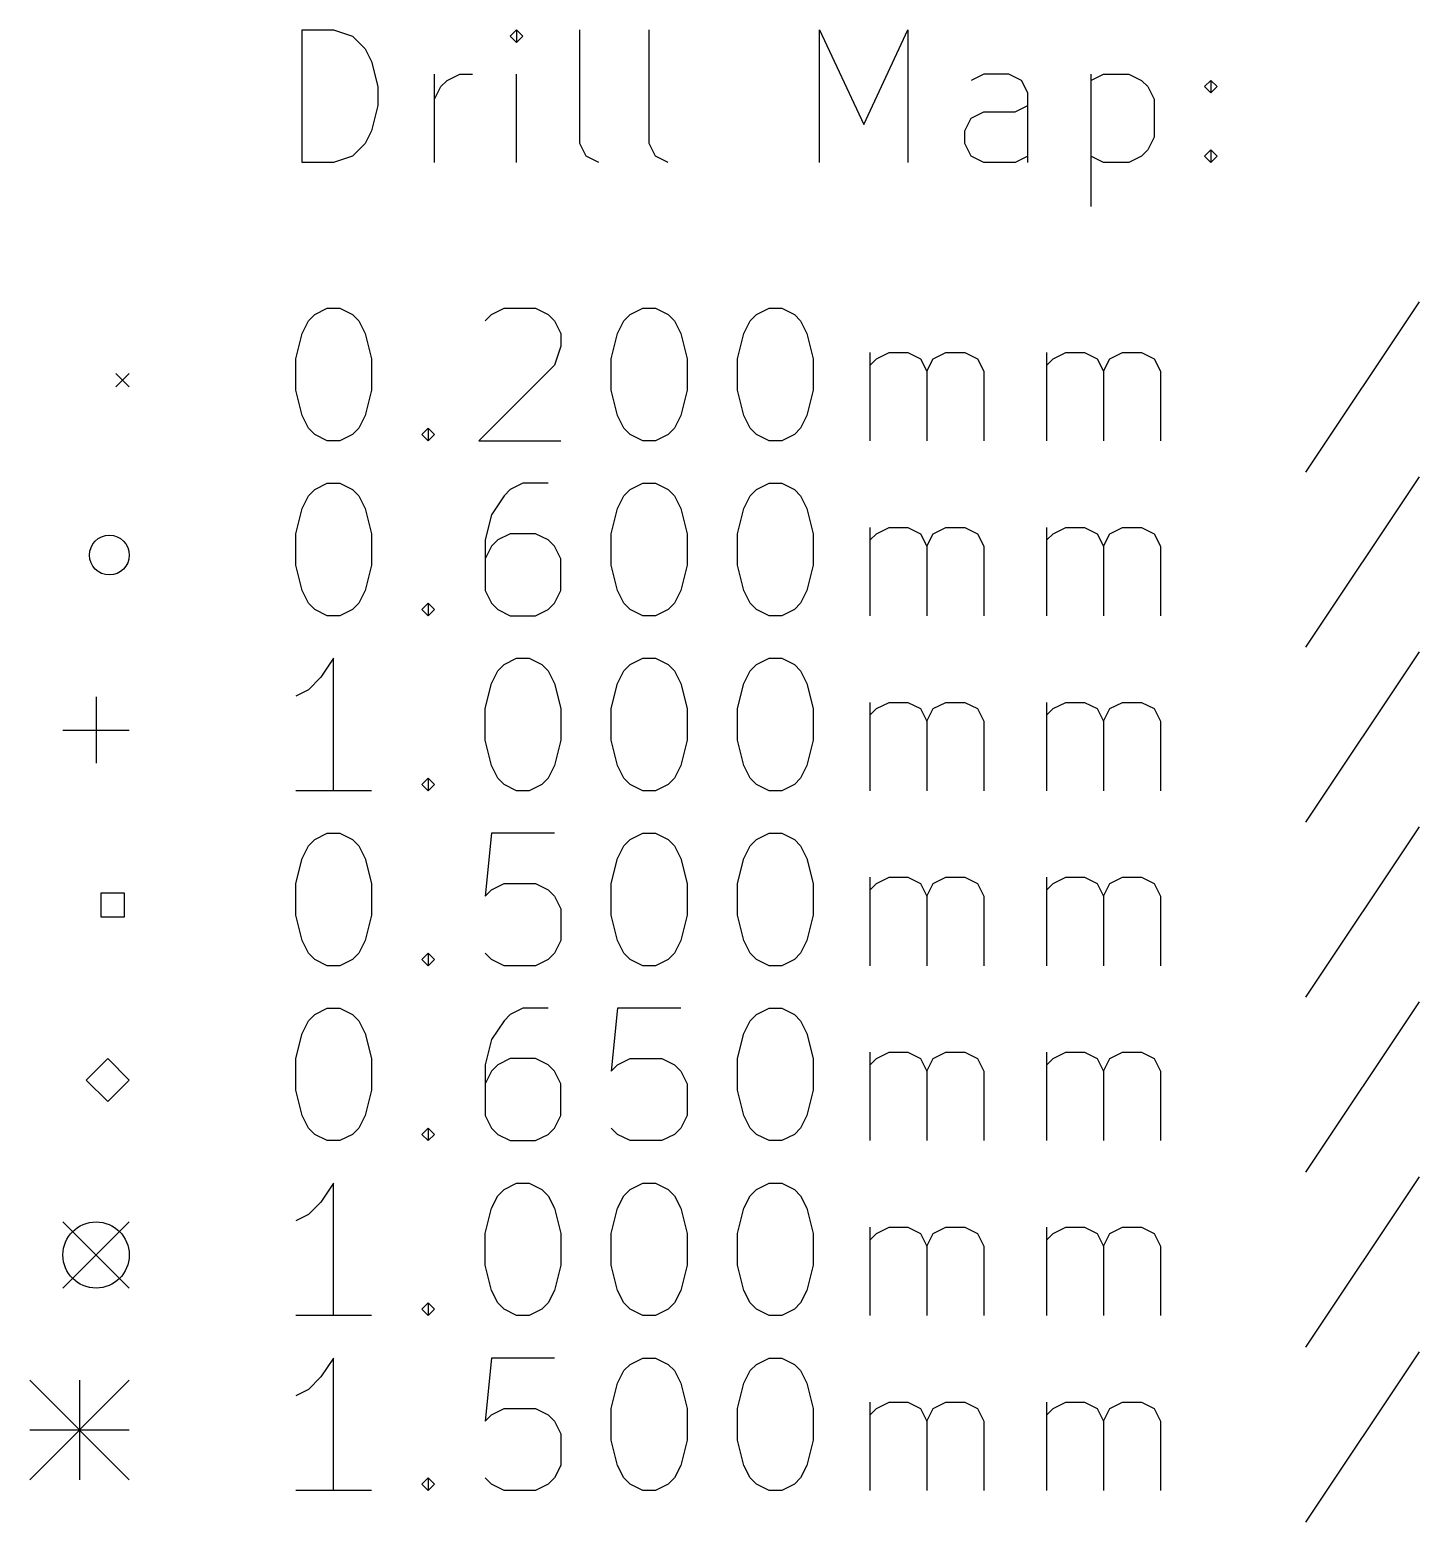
# Model space of a CAD drawing. Extents: x 85.8 to 170.1, y -149.1 to -84.8.
# Drawn here: x 85.78 to 106.74, y -148.81 to -126.29 of the extents above; entities that cross this region are included whole.
import ezdxf

# ---------------------------------------------------------------- set-up
doc = ezdxf.new("R2010")
doc.units = 0
doc.layers.add('BLACK', color=7, linetype='CONTINUOUS')

msp = doc.modelspace()

# ---------------------------------------------------------------- linework, layer by layer
at = {"layer": 'BLACK', "linetype": 'CONTINUOUS'}
for p, q in [((89.882836, -128.293199), (89.882836, -126.293199)), ((89.882836, -126.293199), (90.359026, -126.293199)), ((90.359026, -126.293199), (90.644741, -126.388437)), ((93.120931, -126.293199), (93.025693, -126.388437)), ((93.216169, -126.388437), (93.120931, -126.293199)), ((93.120931, -126.293199), (93.120931, -126.483675)), ((94.073312, -128.007484), (94.073312, -126.293199)), ((95.120931, -128.007484), (95.120931, -126.293199)), ((97.69236, -128.293199), (97.69236, -126.293199)), ((97.69236, -126.293199), (98.359027, -127.72177)), ((98.359027, -127.72177), (99.025693, -126.293199)), ((99.025693, -126.293199), (99.025693, -128.293199)), ((90.644741, -126.388437), (90.835217, -126.578913)), ((93.025693, -126.388437), (93.120931, -126.483675)), ((93.120931, -126.483675), (93.216169, -126.388437)), ((90.835217, -126.578913), (90.930455, -126.769389)), ((90.930455, -126.769389), (91.025693, -127.150341)), ((91.882836, -128.293199), (91.882836, -126.959865)), ((92.073312, -127.055103), (92.263788, -126.959865)), ((92.263788, -126.959865), (92.454265, -126.959865)), ((93.120931, -128.293199), (93.120931, -126.959865)), ((100.16855, -126.959865), (99.978074, -127.055103)), ((100.549503, -126.959865), (100.16855, -126.959865)), ((100.739979, -127.055103), (100.549503, -126.959865)), ((101.787598, -126.959865), (101.787598, -128.959865)), ((101.787598, -127.055103), (101.978074, -126.959865)), ((101.978074, -126.959865), (102.359027, -126.959865)), ((102.359027, -126.959865), (102.549503, -127.055103)), ((91.025693, -127.150341), (91.025693, -127.436056)), ((91.882836, -127.340818), (91.978074, -127.150341)), ((91.978074, -127.150341), (92.073312, -127.055103)), ((100.835217, -127.24558), (100.739979, -127.055103)), ((102.549503, -127.055103), (102.644741, -127.150341)), ((102.644741, -127.150341), (102.739979, -127.340818)), ((103.501884, -127.150341), (103.597122, -127.055103)), ((103.597122, -127.24558), (103.501884, -127.150341)), ((103.597122, -127.055103), (103.69236, -127.150341)), ((103.597122, -127.055103), (103.597122, -127.24558)), ((103.69236, -127.150341), (103.597122, -127.24558)), ((91.025693, -127.436056), (90.930455, -127.817008)), ((100.644741, -127.531294), (100.835217, -127.436056)), ((100.835217, -128.293199), (100.835217, -127.24558)), ((102.739979, -127.340818), (102.739979, -127.912246)), ((99.882836, -127.817008), (99.978074, -127.626532)), ((99.978074, -127.626532), (100.16855, -127.531294)), ((100.16855, -127.531294), (100.644741, -127.531294)), ((90.930455, -127.817008), (90.835217, -128.007484)), ((99.882836, -128.007484), (99.882836, -127.817008)), ((90.835217, -128.007484), (90.644741, -128.197961)), ((94.16855, -128.197961), (94.073312, -128.007484)), ((95.216169, -128.197961), (95.120931, -128.007484)), ((99.978074, -128.197961), (99.882836, -128.007484)), ((102.644741, -128.102722), (102.549503, -128.197961)), ((102.739979, -127.912246), (102.644741, -128.102722)), ((103.501884, -128.197961), (103.597122, -128.102722)), ((103.597122, -128.102722), (103.69236, -128.197961)), ((103.597122, -128.102722), (103.597122, -128.293199)), ((90.359026, -128.293199), (89.882836, -128.293199)), ((90.644741, -128.197961), (90.359026, -128.293199)), ((94.359026, -128.293199), (94.16855, -128.197961)), ((95.406645, -128.293199), (95.216169, -128.197961)), ((100.16855, -128.293199), (99.978074, -128.197961)), ((100.644741, -128.293199), (100.16855, -128.293199)), ((100.835217, -128.197961), (100.644741, -128.293199)), ((101.978074, -128.293199), (101.787598, -128.197961)), ((102.359027, -128.293199), (101.978074, -128.293199)), ((102.549503, -128.197961), (102.359027, -128.293199)), ((103.597122, -128.293199), (103.501884, -128.197961)), ((103.69236, -128.197961), (103.597122, -128.293199)), ((89.978074, -130.683675), (90.073312, -130.588437)), ((90.073312, -130.588437), (90.263788, -130.493199)), ((90.263788, -130.493199), (90.454265, -130.493199)), ((90.454265, -130.493199), (90.644741, -130.588437)), ((90.644741, -130.588437), (90.739979, -130.683675)), ((92.644741, -130.683675), (92.739979, -130.588437)), ((92.739979, -130.588437), (92.930455, -130.493199)), ((92.930455, -130.493199), (93.406646, -130.493199)), ((93.406646, -130.493199), (93.597122, -130.588437)), ((93.597122, -130.588437), (93.69236, -130.683675)), ((94.739979, -130.683675), (94.835217, -130.588437)), ((94.835217, -130.588437), (95.025693, -130.493199)), ((95.025693, -130.493199), (95.21617, -130.493199)), ((95.21617, -130.493199), (95.406646, -130.588437)), ((95.406646, -130.588437), (95.501884, -130.683675)), ((96.644741, -130.683675), (96.739979, -130.588437)), ((96.739979, -130.588437), (96.930455, -130.493199)), ((96.930455, -130.493199), (97.120932, -130.493199)), ((97.120932, -130.493199), (97.311408, -130.588437)), ((97.311408, -130.588437), (97.406646, -130.683675)), ((106.73998, -130.397961), (105.025695, -132.969389)), ((89.882836, -130.874151), (89.978074, -130.683675)), ((90.739979, -130.683675), (90.835217, -130.874151)), ((93.69236, -130.683675), (93.787598, -130.874151)), ((94.644741, -130.874151), (94.739979, -130.683675)), ((95.501884, -130.683675), (95.597122, -130.874151)), ((96.549503, -130.874151), (96.644741, -130.683675)), ((97.406646, -130.683675), (97.501884, -130.874151)), ((89.787598, -131.255103), (89.882836, -130.874151)), ((90.835217, -130.874151), (90.930455, -131.255103)), ((93.787598, -130.874151), (93.787598, -131.064627)), ((94.549503, -131.255103), (94.644741, -130.874151)), ((95.597122, -130.874151), (95.69236, -131.255103)), ((96.454265, -131.255103), (96.549503, -130.874151)), ((97.501884, -130.874151), (97.597122, -131.255103)), ((89.787598, -131.731294), (89.787598, -131.255103)), ((90.930455, -131.255103), (90.930455, -131.731294)), ((93.787598, -131.064627), (93.69236, -131.350341)), ((94.549503, -131.731294), (94.549503, -131.255103)), ((95.69236, -131.255103), (95.69236, -131.731294)), ((96.454265, -131.731294), (96.454265, -131.255103)), ((97.597122, -131.255103), (97.597122, -131.731294)), ((98.454265, -132.493199), (98.454265, -131.159865)), ((98.454265, -131.350341), (98.549503, -131.255103)), ((98.549503, -131.255103), (98.739979, -131.159865)), ((98.739979, -131.159865), (99.025694, -131.159865)), ((99.025694, -131.159865), (99.21617, -131.255103)), ((99.21617, -131.255103), (99.311408, -131.44558)), ((99.311408, -131.44558), (99.406646, -131.255103)), ((99.406646, -131.255103), (99.597122, -131.159865)), ((99.597122, -131.159865), (99.882836, -131.159865)), ((99.882836, -131.159865), (100.073313, -131.255103)), ((100.073313, -131.255103), (100.168551, -131.44558)), ((101.120932, -132.493199), (101.120932, -131.159865)), ((101.120932, -131.350341), (101.21617, -131.255103)), ((101.21617, -131.255103), (101.406646, -131.159865)), ((101.406646, -131.159865), (101.692361, -131.159865)), ((101.692361, -131.159865), (101.882837, -131.255103)), ((101.882837, -131.255103), (101.978075, -131.44558)), ((101.978075, -131.44558), (102.073313, -131.255103)), ((102.073313, -131.255103), (102.263789, -131.159865)), ((102.263789, -131.159865), (102.549503, -131.159865)), ((102.549503, -131.159865), (102.73998, -131.255103)), ((102.73998, -131.255103), (102.835218, -131.44558)), ((87.075068, -131.478361), (87.275068, -131.678361)), ((87.275068, -131.478361), (87.075068, -131.678361)), ((93.69236, -131.350341), (92.549503, -132.493199)), ((99.311408, -131.44558), (99.311408, -132.493199)), ((100.168551, -131.44558), (100.168551, -132.493199)), ((101.978075, -131.44558), (101.978075, -132.493199)), ((102.835218, -131.44558), (102.835218, -132.493199)), ((89.882836, -132.112246), (89.787598, -131.731294)), ((90.930455, -131.731294), (90.835217, -132.112246)), ((94.644741, -132.112246), (94.549503, -131.731294)), ((95.69236, -131.731294), (95.597122, -132.112246)), ((96.549503, -132.112246), (96.454265, -131.731294)), ((97.597122, -131.731294), (97.501884, -132.112246)), ((89.978074, -132.302722), (89.882836, -132.112246)), ((90.835217, -132.112246), (90.739979, -132.302722)), ((94.739979, -132.302722), (94.644741, -132.112246)), ((95.597122, -132.112246), (95.501884, -132.302722)), ((96.644741, -132.302722), (96.549503, -132.112246)), ((97.501884, -132.112246), (97.406646, -132.302722)), ((90.073312, -132.397961), (89.978074, -132.302722)), ((90.739979, -132.302722), (90.644741, -132.397961)), ((91.69236, -132.397961), (91.787598, -132.302722)), ((91.787598, -132.302722), (91.882836, -132.397961)), ((91.787598, -132.302722), (91.787598, -132.493199)), ((94.835217, -132.397961), (94.739979, -132.302722)), ((95.501884, -132.302722), (95.406646, -132.397961)), ((96.739979, -132.397961), (96.644741, -132.302722)), ((97.406646, -132.302722), (97.311408, -132.397961)), ((90.263788, -132.493199), (90.073312, -132.397961)), ((90.454265, -132.493199), (90.263788, -132.493199)), ((90.644741, -132.397961), (90.454265, -132.493199)), ((91.787598, -132.493199), (91.69236, -132.397961)), ((91.882836, -132.397961), (91.787598, -132.493199)), ((92.549503, -132.493199), (93.787598, -132.493199)), ((95.025693, -132.493199), (94.835217, -132.397961)), ((95.21617, -132.493199), (95.025693, -132.493199)), ((95.406646, -132.397961), (95.21617, -132.493199)), ((96.930455, -132.493199), (96.739979, -132.397961)), ((97.120932, -132.493199), (96.930455, -132.493199)), ((97.311408, -132.397961), (97.120932, -132.493199)), ((106.73998, -133.037961), (105.025695, -135.609389)), ((89.978074, -133.323675), (90.073312, -133.228437)), ((90.073312, -133.228437), (90.263788, -133.133199)), ((90.263788, -133.133199), (90.454265, -133.133199)), ((90.454265, -133.133199), (90.644741, -133.228437)), ((90.644741, -133.228437), (90.739979, -133.323675)), ((93.025693, -133.228437), (92.930455, -133.323675)), ((93.216169, -133.133199), (93.025693, -133.228437)), ((93.597122, -133.133199), (93.216169, -133.133199)), ((94.739979, -133.323675), (94.835217, -133.228437)), ((94.835217, -133.228437), (95.025693, -133.133199)), ((95.025693, -133.133199), (95.21617, -133.133199)), ((95.21617, -133.133199), (95.406646, -133.228437)), ((95.406646, -133.228437), (95.501884, -133.323675)), ((96.644741, -133.323675), (96.739979, -133.228437)), ((96.739979, -133.228437), (96.930455, -133.133199)), ((96.930455, -133.133199), (97.120932, -133.133199)), ((97.120932, -133.133199), (97.311408, -133.228437)), ((97.311408, -133.228437), (97.406646, -133.323675)), ((89.787598, -133.895103), (89.882836, -133.514151)), ((89.882836, -133.514151), (89.978074, -133.323675)), ((90.739979, -133.323675), (90.835217, -133.514151)), ((90.835217, -133.514151), (90.930455, -133.895103)), ((92.930455, -133.323675), (92.739979, -133.609389)), ((94.549503, -133.895103), (94.644741, -133.514151)), ((94.644741, -133.514151), (94.739979, -133.323675)), ((95.501884, -133.323675), (95.597122, -133.514151)), ((95.597122, -133.514151), (95.69236, -133.895103)), ((96.454265, -133.895103), (96.549503, -133.514151)), ((96.549503, -133.514151), (96.644741, -133.323675)), ((97.406646, -133.323675), (97.501884, -133.514151)), ((97.501884, -133.514151), (97.597122, -133.895103)), ((92.739979, -133.609389), (92.644741, -133.990341)), ((89.787598, -134.371294), (89.787598, -133.895103)), ((90.930455, -133.895103), (90.930455, -134.371294)), ((93.025693, -133.895103), (92.835217, -133.990341)), ((93.406646, -133.895103), (93.025693, -133.895103)), ((93.597122, -133.990341), (93.406646, -133.895103)), ((94.549503, -134.371294), (94.549503, -133.895103)), ((95.69236, -133.895103), (95.69236, -134.371294)), ((96.454265, -134.371294), (96.454265, -133.895103)), ((97.597122, -133.895103), (97.597122, -134.371294)), ((98.454265, -135.133199), (98.454265, -133.799865)), ((98.454265, -133.990341), (98.549503, -133.895103)), ((98.549503, -133.895103), (98.739979, -133.799865)), ((98.739979, -133.799865), (99.025694, -133.799865)), ((99.025694, -133.799865), (99.21617, -133.895103)), ((99.21617, -133.895103), (99.311408, -134.08558)), ((99.311408, -134.08558), (99.406646, -133.895103)), ((99.406646, -133.895103), (99.597122, -133.799865)), ((99.597122, -133.799865), (99.882836, -133.799865)), ((99.882836, -133.799865), (100.073313, -133.895103)), ((100.073313, -133.895103), (100.168551, -134.08558)), ((101.120932, -135.133199), (101.120932, -133.799865)), ((101.120932, -133.990341), (101.21617, -133.895103)), ((101.21617, -133.895103), (101.406646, -133.799865)), ((101.406646, -133.799865), (101.692361, -133.799865)), ((101.692361, -133.799865), (101.882837, -133.895103)), ((101.882837, -133.895103), (101.978075, -134.08558)), ((101.978075, -134.08558), (102.073313, -133.895103)), ((102.073313, -133.895103), (102.263789, -133.799865)), ((102.263789, -133.799865), (102.549503, -133.799865)), ((102.549503, -133.799865), (102.73998, -133.895103)), ((102.73998, -133.895103), (102.835218, -134.08558)), ((92.644741, -133.990341), (92.644741, -134.752246)), ((92.739979, -134.08558), (92.644741, -134.276056)), ((92.835217, -133.990341), (92.739979, -134.08558)), ((93.69236, -134.08558), (93.597122, -133.990341)), ((93.787598, -134.276056), (93.69236, -134.08558)), ((99.311408, -134.08558), (99.311408, -135.133199)), ((100.168551, -134.08558), (100.168551, -135.133199)), ((101.978075, -134.08558), (101.978075, -135.133199)), ((102.835218, -134.08558), (102.835218, -135.133199)), ((89.882836, -134.752246), (89.787598, -134.371294)), ((90.930455, -134.371294), (90.835217, -134.752246)), ((93.787598, -134.752246), (93.787598, -134.276056)), ((94.644741, -134.752246), (94.549503, -134.371294)), ((95.69236, -134.371294), (95.597122, -134.752246)), ((96.549503, -134.752246), (96.454265, -134.371294)), ((97.597122, -134.371294), (97.501884, -134.752246)), ((89.978074, -134.942722), (89.882836, -134.752246)), ((90.835217, -134.752246), (90.739979, -134.942722)), ((92.644741, -134.752246), (92.739979, -134.942722)), ((93.69236, -134.942722), (93.787598, -134.752246)), ((94.739979, -134.942722), (94.644741, -134.752246)), ((95.597122, -134.752246), (95.501884, -134.942722)), ((96.644741, -134.942722), (96.549503, -134.752246)), ((97.501884, -134.752246), (97.406646, -134.942722)), ((90.073312, -135.037961), (89.978074, -134.942722)), ((90.263788, -135.133199), (90.073312, -135.037961)), ((90.644741, -135.037961), (90.454265, -135.133199)), ((90.739979, -134.942722), (90.644741, -135.037961)), ((91.69236, -135.037961), (91.787598, -134.942722)), ((91.787598, -135.133199), (91.69236, -135.037961)), ((91.787598, -134.942722), (91.882836, -135.037961)), ((91.787598, -134.942722), (91.787598, -135.133199)), ((91.882836, -135.037961), (91.787598, -135.133199)), ((92.739979, -134.942722), (92.835217, -135.037961)), ((92.835217, -135.037961), (93.025693, -135.133199)), ((93.406646, -135.133199), (93.597122, -135.037961)), ((93.597122, -135.037961), (93.69236, -134.942722)), ((94.835217, -135.037961), (94.739979, -134.942722)), ((95.025693, -135.133199), (94.835217, -135.037961)), ((95.406646, -135.037961), (95.21617, -135.133199)), ((95.501884, -134.942722), (95.406646, -135.037961)), ((96.739979, -135.037961), (96.644741, -134.942722)), ((96.930455, -135.133199), (96.739979, -135.037961)), ((97.311408, -135.037961), (97.120932, -135.133199)), ((97.406646, -134.942722), (97.311408, -135.037961)), ((90.454265, -135.133199), (90.263788, -135.133199)), ((93.025693, -135.133199), (93.406646, -135.133199)), ((95.21617, -135.133199), (95.025693, -135.133199)), ((97.120932, -135.133199), (96.930455, -135.133199)), ((106.73998, -135.677961), (105.025695, -138.249389)), ((90.359026, -135.773199), (90.16855, -136.058913)), ((90.359026, -137.773199), (90.359026, -135.773199)), ((92.739979, -136.154151), (92.835217, -135.963675)), ((92.835217, -135.963675), (92.930455, -135.868437)), ((92.930455, -135.868437), (93.120931, -135.773199)), ((93.120931, -135.773199), (93.311408, -135.773199)), ((93.311408, -135.773199), (93.501884, -135.868437)), ((93.501884, -135.868437), (93.597122, -135.963675)), ((93.597122, -135.963675), (93.69236, -136.154151)), ((94.644741, -136.154151), (94.739979, -135.963675)), ((94.739979, -135.963675), (94.835217, -135.868437)), ((94.835217, -135.868437), (95.025693, -135.773199)), ((95.025693, -135.773199), (95.21617, -135.773199)), ((95.21617, -135.773199), (95.406646, -135.868437)), ((95.406646, -135.868437), (95.501884, -135.963675)), ((95.501884, -135.963675), (95.597122, -136.154151)), ((96.549503, -136.154151), (96.644741, -135.963675)), ((96.644741, -135.963675), (96.739979, -135.868437)), ((96.739979, -135.868437), (96.930455, -135.773199)), ((96.930455, -135.773199), (97.120932, -135.773199)), ((97.120932, -135.773199), (97.311408, -135.868437)), ((97.311408, -135.868437), (97.406646, -135.963675)), ((97.406646, -135.963675), (97.501884, -136.154151)), ((90.16855, -136.058913), (89.978074, -136.249389)), ((92.644741, -136.535103), (92.739979, -136.154151)), ((93.69236, -136.154151), (93.787598, -136.535103)), ((94.549503, -136.535103), (94.644741, -136.154151)), ((95.597122, -136.154151), (95.69236, -136.535103)), ((96.454265, -136.535103), (96.549503, -136.154151)), ((97.501884, -136.154151), (97.597122, -136.535103)), ((86.775068, -136.358361), (86.775068, -137.358361)), ((89.978074, -136.249389), (89.787598, -136.344627)), ((98.454265, -137.773199), (98.454265, -136.439865)), ((98.549503, -136.535103), (98.739979, -136.439865)), ((98.739979, -136.439865), (99.025694, -136.439865)), ((99.025694, -136.439865), (99.21617, -136.535103)), ((99.406646, -136.535103), (99.597122, -136.439865)), ((99.597122, -136.439865), (99.882836, -136.439865)), ((99.882836, -136.439865), (100.073313, -136.535103)), ((101.120932, -137.773199), (101.120932, -136.439865)), ((101.21617, -136.535103), (101.406646, -136.439865)), ((101.406646, -136.439865), (101.692361, -136.439865)), ((101.692361, -136.439865), (101.882837, -136.535103)), ((102.073313, -136.535103), (102.263789, -136.439865)), ((102.263789, -136.439865), (102.549503, -136.439865)), ((102.549503, -136.439865), (102.73998, -136.535103)), ((92.644741, -137.011294), (92.644741, -136.535103)), ((93.787598, -136.535103), (93.787598, -137.011294)), ((94.549503, -137.011294), (94.549503, -136.535103)), ((95.69236, -136.535103), (95.69236, -137.011294)), ((96.454265, -137.011294), (96.454265, -136.535103)), ((97.597122, -136.535103), (97.597122, -137.011294)), ((98.454265, -136.630341), (98.549503, -136.535103)), ((99.21617, -136.535103), (99.311408, -136.72558)), ((99.311408, -136.72558), (99.406646, -136.535103)), ((100.073313, -136.535103), (100.168551, -136.72558)), ((101.120932, -136.630341), (101.21617, -136.535103)), ((101.882837, -136.535103), (101.978075, -136.72558)), ((101.978075, -136.72558), (102.073313, -136.535103)), ((102.73998, -136.535103), (102.835218, -136.72558)), ((86.275068, -136.858361), (87.275068, -136.858361)), ((99.311408, -136.72558), (99.311408, -137.773199)), ((100.168551, -136.72558), (100.168551, -137.773199)), ((101.978075, -136.72558), (101.978075, -137.773199)), ((102.835218, -136.72558), (102.835218, -137.773199)), ((92.739979, -137.392246), (92.644741, -137.011294)), ((93.787598, -137.011294), (93.69236, -137.392246)), ((94.644741, -137.392246), (94.549503, -137.011294)), ((95.69236, -137.011294), (95.597122, -137.392246)), ((96.549503, -137.392246), (96.454265, -137.011294)), ((97.597122, -137.011294), (97.501884, -137.392246)), ((92.835217, -137.582722), (92.739979, -137.392246)), ((93.69236, -137.392246), (93.597122, -137.582722)), ((94.739979, -137.582722), (94.644741, -137.392246)), ((95.597122, -137.392246), (95.501884, -137.582722)), ((96.644741, -137.582722), (96.549503, -137.392246)), ((97.501884, -137.392246), (97.406646, -137.582722)), ((90.930455, -137.773199), (89.787598, -137.773199)), ((91.69236, -137.677961), (91.787598, -137.582722)), ((91.787598, -137.773199), (91.69236, -137.677961)), ((91.787598, -137.582722), (91.882836, -137.677961)), ((91.787598, -137.582722), (91.787598, -137.773199)), ((91.882836, -137.677961), (91.787598, -137.773199)), ((92.930455, -137.677961), (92.835217, -137.582722)), ((93.120931, -137.773199), (92.930455, -137.677961)), ((93.311408, -137.773199), (93.120931, -137.773199)), ((93.501884, -137.677961), (93.311408, -137.773199)), ((93.597122, -137.582722), (93.501884, -137.677961)), ((94.835217, -137.677961), (94.739979, -137.582722)), ((95.025693, -137.773199), (94.835217, -137.677961)), ((95.21617, -137.773199), (95.025693, -137.773199)), ((95.406646, -137.677961), (95.21617, -137.773199)), ((95.501884, -137.582722), (95.406646, -137.677961)), ((96.739979, -137.677961), (96.644741, -137.582722)), ((96.930455, -137.773199), (96.739979, -137.677961)), ((97.120932, -137.773199), (96.930455, -137.773199)), ((97.311408, -137.677961), (97.120932, -137.773199)), ((97.406646, -137.582722), (97.311408, -137.677961)), ((90.073312, -138.508437), (90.263788, -138.413199)), ((90.263788, -138.413199), (90.454265, -138.413199)), ((90.454265, -138.413199), (90.644741, -138.508437)), ((92.739979, -138.413199), (92.644741, -139.36558)), ((93.69236, -138.413199), (92.739979, -138.413199)), ((94.835217, -138.508437), (95.025693, -138.413199)), ((95.025693, -138.413199), (95.21617, -138.413199)), ((95.21617, -138.413199), (95.406646, -138.508437)), ((96.739979, -138.508437), (96.930455, -138.413199)), ((96.930455, -138.413199), (97.120932, -138.413199)), ((97.120932, -138.413199), (97.311408, -138.508437)), ((106.73998, -138.317961), (105.025695, -140.889389)), ((89.882836, -138.794151), (89.978074, -138.603675)), ((89.978074, -138.603675), (90.073312, -138.508437)), ((90.644741, -138.508437), (90.739979, -138.603675)), ((90.739979, -138.603675), (90.835217, -138.794151)), ((94.644741, -138.794151), (94.739979, -138.603675)), ((94.739979, -138.603675), (94.835217, -138.508437)), ((95.406646, -138.508437), (95.501884, -138.603675)), ((95.501884, -138.603675), (95.597122, -138.794151)), ((96.549503, -138.794151), (96.644741, -138.603675)), ((96.644741, -138.603675), (96.739979, -138.508437)), ((97.311408, -138.508437), (97.406646, -138.603675)), ((97.406646, -138.603675), (97.501884, -138.794151)), ((89.787598, -139.175103), (89.882836, -138.794151)), ((90.835217, -138.794151), (90.930455, -139.175103)), ((94.549503, -139.175103), (94.644741, -138.794151)), ((95.597122, -138.794151), (95.69236, -139.175103)), ((96.454265, -139.175103), (96.549503, -138.794151)), ((97.501884, -138.794151), (97.597122, -139.175103)), ((98.454265, -140.413199), (98.454265, -139.079865)), ((98.549503, -139.175103), (98.739979, -139.079865)), ((98.739979, -139.079865), (99.025694, -139.079865)), ((99.025694, -139.079865), (99.21617, -139.175103)), ((99.406646, -139.175103), (99.597122, -139.079865)), ((99.597122, -139.079865), (99.882836, -139.079865)), ((99.882836, -139.079865), (100.073313, -139.175103)), ((101.120932, -140.413199), (101.120932, -139.079865)), ((101.21617, -139.175103), (101.406646, -139.079865)), ((101.406646, -139.079865), (101.692361, -139.079865)), ((101.692361, -139.079865), (101.882837, -139.175103)), ((102.073313, -139.175103), (102.263789, -139.079865)), ((102.263789, -139.079865), (102.549503, -139.079865)), ((102.549503, -139.079865), (102.73998, -139.175103)), ((87.201846, -139.321583), (86.84829, -139.321583)), ((86.84829, -139.321583), (86.84829, -139.675139)), ((87.201846, -139.675139), (87.201846, -139.321583)), ((89.787598, -139.651294), (89.787598, -139.175103)), ((90.930455, -139.175103), (90.930455, -139.651294)), ((92.644741, -139.36558), (92.739979, -139.270341)), ((92.739979, -139.270341), (92.930455, -139.175103)), ((92.930455, -139.175103), (93.406646, -139.175103)), ((93.406646, -139.175103), (93.597122, -139.270341)), ((93.597122, -139.270341), (93.69236, -139.36558)), ((93.69236, -139.36558), (93.787598, -139.556056)), ((94.549503, -139.651294), (94.549503, -139.175103)), ((95.69236, -139.175103), (95.69236, -139.651294)), ((96.454265, -139.651294), (96.454265, -139.175103)), ((97.597122, -139.175103), (97.597122, -139.651294)), ((98.454265, -139.270341), (98.549503, -139.175103)), ((99.21617, -139.175103), (99.311408, -139.36558)), ((99.311408, -139.36558), (99.406646, -139.175103)), ((99.311408, -139.36558), (99.311408, -140.413199)), ((100.073313, -139.175103), (100.168551, -139.36558)), ((100.168551, -139.36558), (100.168551, -140.413199)), ((101.120932, -139.270341), (101.21617, -139.175103)), ((101.882837, -139.175103), (101.978075, -139.36558)), ((101.978075, -139.36558), (102.073313, -139.175103)), ((101.978075, -139.36558), (101.978075, -140.413199)), ((102.73998, -139.175103), (102.835218, -139.36558)), ((102.835218, -139.36558), (102.835218, -140.413199)), ((93.787598, -139.556056), (93.787598, -140.032246)), ((86.84829, -139.675139), (87.201846, -139.675139)), ((89.882836, -140.032246), (89.787598, -139.651294)), ((90.930455, -139.651294), (90.835217, -140.032246)), ((94.644741, -140.032246), (94.549503, -139.651294)), ((95.69236, -139.651294), (95.597122, -140.032246)), ((96.549503, -140.032246), (96.454265, -139.651294)), ((97.597122, -139.651294), (97.501884, -140.032246)), ((89.978074, -140.222722), (89.882836, -140.032246)), ((90.835217, -140.032246), (90.739979, -140.222722)), ((93.787598, -140.032246), (93.69236, -140.222722)), ((94.739979, -140.222722), (94.644741, -140.032246)), ((95.597122, -140.032246), (95.501884, -140.222722)), ((96.644741, -140.222722), (96.549503, -140.032246)), ((97.501884, -140.032246), (97.406646, -140.222722)), ((90.073312, -140.317961), (89.978074, -140.222722)), ((90.739979, -140.222722), (90.644741, -140.317961)), ((91.69236, -140.317961), (91.787598, -140.222722)), ((91.787598, -140.222722), (91.882836, -140.317961)), ((91.787598, -140.222722), (91.787598, -140.413199)), ((92.739979, -140.317961), (92.644741, -140.222722)), ((93.69236, -140.222722), (93.597122, -140.317961)), ((94.835217, -140.317961), (94.739979, -140.222722)), ((95.501884, -140.222722), (95.406646, -140.317961)), ((96.739979, -140.317961), (96.644741, -140.222722)), ((97.406646, -140.222722), (97.311408, -140.317961)), ((90.263788, -140.413199), (90.073312, -140.317961)), ((90.454265, -140.413199), (90.263788, -140.413199)), ((90.644741, -140.317961), (90.454265, -140.413199)), ((91.787598, -140.413199), (91.69236, -140.317961)), ((91.882836, -140.317961), (91.787598, -140.413199)), ((92.930455, -140.413199), (92.739979, -140.317961)), ((93.406646, -140.413199), (92.930455, -140.413199)), ((93.597122, -140.317961), (93.406646, -140.413199)), ((95.025693, -140.413199), (94.835217, -140.317961)), ((95.21617, -140.413199), (95.025693, -140.413199)), ((95.406646, -140.317961), (95.21617, -140.413199)), ((96.930455, -140.413199), (96.739979, -140.317961)), ((97.120932, -140.413199), (96.930455, -140.413199)), ((97.311408, -140.317961), (97.120932, -140.413199)), ((89.978074, -141.243675), (90.073312, -141.148437)), ((90.073312, -141.148437), (90.263788, -141.053199)), ((90.263788, -141.053199), (90.454265, -141.053199)), ((90.454265, -141.053199), (90.644741, -141.148437)), ((90.644741, -141.148437), (90.739979, -141.243675)), ((93.025693, -141.148437), (92.930455, -141.243675)), ((93.216169, -141.053199), (93.025693, -141.148437)), ((93.597122, -141.053199), (93.216169, -141.053199)), ((94.644741, -141.053199), (94.549503, -142.00558)), ((95.597122, -141.053199), (94.644741, -141.053199)), ((96.644741, -141.243675), (96.739979, -141.148437)), ((96.739979, -141.148437), (96.930455, -141.053199)), ((96.930455, -141.053199), (97.120932, -141.053199)), ((97.120932, -141.053199), (97.311408, -141.148437)), ((97.311408, -141.148437), (97.406646, -141.243675)), ((106.73998, -140.957961), (105.025695, -143.529389)), ((89.882836, -141.434151), (89.978074, -141.243675)), ((90.739979, -141.243675), (90.835217, -141.434151)), ((92.930455, -141.243675), (92.739979, -141.529389)), ((96.549503, -141.434151), (96.644741, -141.243675)), ((97.406646, -141.243675), (97.501884, -141.434151)), ((89.787598, -141.815103), (89.882836, -141.434151)), ((90.835217, -141.434151), (90.930455, -141.815103)), ((92.739979, -141.529389), (92.644741, -141.910341)), ((96.454265, -141.815103), (96.549503, -141.434151)), ((97.501884, -141.434151), (97.597122, -141.815103)), ((86.950068, -141.813361), (86.625068, -142.138361)), ((87.275068, -142.138361), (86.950068, -141.813361)), ((89.787598, -142.291294), (89.787598, -141.815103)), ((90.930455, -141.815103), (90.930455, -142.291294)), ((93.025693, -141.815103), (92.835217, -141.910341)), ((93.406646, -141.815103), (93.025693, -141.815103)), ((93.597122, -141.910341), (93.406646, -141.815103)), ((94.644741, -141.910341), (94.835217, -141.815103)), ((94.835217, -141.815103), (95.311408, -141.815103)), ((95.311408, -141.815103), (95.501884, -141.910341)), ((96.454265, -142.291294), (96.454265, -141.815103)), ((97.597122, -141.815103), (97.597122, -142.291294)), ((98.454265, -143.053199), (98.454265, -141.719865)), ((98.454265, -141.910341), (98.549503, -141.815103)), ((98.549503, -141.815103), (98.739979, -141.719865)), ((98.739979, -141.719865), (99.025694, -141.719865)), ((99.025694, -141.719865), (99.21617, -141.815103)), ((99.21617, -141.815103), (99.311408, -142.00558)), ((99.311408, -142.00558), (99.406646, -141.815103)), ((99.406646, -141.815103), (99.597122, -141.719865)), ((99.597122, -141.719865), (99.882836, -141.719865)), ((99.882836, -141.719865), (100.073313, -141.815103)), ((100.073313, -141.815103), (100.168551, -142.00558)), ((101.120932, -143.053199), (101.120932, -141.719865)), ((101.120932, -141.910341), (101.21617, -141.815103)), ((101.21617, -141.815103), (101.406646, -141.719865)), ((101.406646, -141.719865), (101.692361, -141.719865)), ((101.692361, -141.719865), (101.882837, -141.815103)), ((101.882837, -141.815103), (101.978075, -142.00558)), ((101.978075, -142.00558), (102.073313, -141.815103)), ((102.073313, -141.815103), (102.263789, -141.719865)), ((102.263789, -141.719865), (102.549503, -141.719865)), ((102.549503, -141.719865), (102.73998, -141.815103)), ((102.73998, -141.815103), (102.835218, -142.00558)), ((92.644741, -141.910341), (92.644741, -142.672246)), ((92.739979, -142.00558), (92.644741, -142.196056)), ((92.835217, -141.910341), (92.739979, -142.00558)), ((93.69236, -142.00558), (93.597122, -141.910341)), ((93.787598, -142.196056), (93.69236, -142.00558)), ((94.549503, -142.00558), (94.644741, -141.910341)), ((95.501884, -141.910341), (95.597122, -142.00558)), ((95.597122, -142.00558), (95.69236, -142.196056)), ((99.311408, -142.00558), (99.311408, -143.053199)), ((100.168551, -142.00558), (100.168551, -143.053199)), ((101.978075, -142.00558), (101.978075, -143.053199)), ((102.835218, -142.00558), (102.835218, -143.053199)), ((86.625068, -142.138361), (86.950068, -142.463361)), ((86.950068, -142.463361), (87.275068, -142.138361)), ((89.882836, -142.672246), (89.787598, -142.291294)), ((90.930455, -142.291294), (90.835217, -142.672246)), ((93.787598, -142.672246), (93.787598, -142.196056)), ((95.69236, -142.196056), (95.69236, -142.672246)), ((96.549503, -142.672246), (96.454265, -142.291294)), ((97.597122, -142.291294), (97.501884, -142.672246)), ((89.978074, -142.862722), (89.882836, -142.672246)), ((90.835217, -142.672246), (90.739979, -142.862722)), ((92.644741, -142.672246), (92.739979, -142.862722)), ((93.69236, -142.862722), (93.787598, -142.672246)), ((95.69236, -142.672246), (95.597122, -142.862722)), ((96.644741, -142.862722), (96.549503, -142.672246)), ((97.501884, -142.672246), (97.406646, -142.862722)), ((90.073312, -142.957961), (89.978074, -142.862722)), ((90.263788, -143.053199), (90.073312, -142.957961)), ((90.644741, -142.957961), (90.454265, -143.053199)), ((90.739979, -142.862722), (90.644741, -142.957961)), ((91.69236, -142.957961), (91.787598, -142.862722)), ((91.787598, -143.053199), (91.69236, -142.957961)), ((91.787598, -142.862722), (91.882836, -142.957961)), ((91.787598, -142.862722), (91.787598, -143.053199)), ((91.882836, -142.957961), (91.787598, -143.053199)), ((92.739979, -142.862722), (92.835217, -142.957961)), ((92.835217, -142.957961), (93.025693, -143.053199)), ((93.406646, -143.053199), (93.597122, -142.957961)), ((93.597122, -142.957961), (93.69236, -142.862722)), ((94.644741, -142.957961), (94.549503, -142.862722)), ((94.835217, -143.053199), (94.644741, -142.957961)), ((95.501884, -142.957961), (95.311408, -143.053199)), ((95.597122, -142.862722), (95.501884, -142.957961)), ((96.739979, -142.957961), (96.644741, -142.862722)), ((96.930455, -143.053199), (96.739979, -142.957961)), ((97.311408, -142.957961), (97.120932, -143.053199)), ((97.406646, -142.862722), (97.311408, -142.957961)), ((90.454265, -143.053199), (90.263788, -143.053199)), ((93.025693, -143.053199), (93.406646, -143.053199)), ((95.311408, -143.053199), (94.835217, -143.053199)), ((97.120932, -143.053199), (96.930455, -143.053199)), ((106.73998, -143.597961), (105.025695, -146.169389)), ((90.359026, -143.693199), (90.16855, -143.978913)), ((90.359026, -145.693199), (90.359026, -143.693199)), ((92.835217, -143.883675), (92.930455, -143.788437)), ((92.930455, -143.788437), (93.120931, -143.693199)), ((93.120931, -143.693199), (93.311408, -143.693199)), ((93.311408, -143.693199), (93.501884, -143.788437)), ((93.501884, -143.788437), (93.597122, -143.883675)), ((94.739979, -143.883675), (94.835217, -143.788437)), ((94.835217, -143.788437), (95.025693, -143.693199)), ((95.025693, -143.693199), (95.21617, -143.693199)), ((95.21617, -143.693199), (95.406646, -143.788437)), ((95.406646, -143.788437), (95.501884, -143.883675)), ((96.644741, -143.883675), (96.739979, -143.788437)), ((96.739979, -143.788437), (96.930455, -143.693199)), ((96.930455, -143.693199), (97.120932, -143.693199)), ((97.120932, -143.693199), (97.311408, -143.788437)), ((97.311408, -143.788437), (97.406646, -143.883675)), ((90.16855, -143.978913), (89.978074, -144.169389)), ((92.644741, -144.455103), (92.739979, -144.074151)), ((92.739979, -144.074151), (92.835217, -143.883675)), ((93.597122, -143.883675), (93.69236, -144.074151)), ((93.69236, -144.074151), (93.787598, -144.455103)), ((94.549503, -144.455103), (94.644741, -144.074151)), ((94.644741, -144.074151), (94.739979, -143.883675)), ((95.501884, -143.883675), (95.597122, -144.074151)), ((95.597122, -144.074151), (95.69236, -144.455103)), ((96.454265, -144.455103), (96.549503, -144.074151)), ((96.549503, -144.074151), (96.644741, -143.883675)), ((97.406646, -143.883675), (97.501884, -144.074151)), ((97.501884, -144.074151), (97.597122, -144.455103)), ((86.275068, -144.278361), (87.275068, -145.278361)), ((87.275068, -144.278361), (86.275068, -145.278361)), ((89.978074, -144.169389), (89.787598, -144.264627)), ((92.644741, -144.931294), (92.644741, -144.455103)), ((93.787598, -144.455103), (93.787598, -144.931294)), ((94.549503, -144.931294), (94.549503, -144.455103)), ((95.69236, -144.455103), (95.69236, -144.931294)), ((96.454265, -144.931294), (96.454265, -144.455103)), ((97.597122, -144.455103), (97.597122, -144.931294)), ((98.454265, -145.693199), (98.454265, -144.359865)), ((98.454265, -144.550341), (98.549503, -144.455103)), ((98.549503, -144.455103), (98.739979, -144.359865)), ((98.739979, -144.359865), (99.025694, -144.359865)), ((99.025694, -144.359865), (99.21617, -144.455103)), ((99.21617, -144.455103), (99.311408, -144.64558)), ((99.311408, -144.64558), (99.406646, -144.455103)), ((99.406646, -144.455103), (99.597122, -144.359865)), ((99.597122, -144.359865), (99.882836, -144.359865)), ((99.882836, -144.359865), (100.073313, -144.455103)), ((100.073313, -144.455103), (100.168551, -144.64558)), ((101.120932, -145.693199), (101.120932, -144.359865)), ((101.120932, -144.550341), (101.21617, -144.455103)), ((101.21617, -144.455103), (101.406646, -144.359865)), ((101.406646, -144.359865), (101.692361, -144.359865)), ((101.692361, -144.359865), (101.882837, -144.455103)), ((101.882837, -144.455103), (101.978075, -144.64558)), ((101.978075, -144.64558), (102.073313, -144.455103)), ((102.073313, -144.455103), (102.263789, -144.359865)), ((102.263789, -144.359865), (102.549503, -144.359865)), ((102.549503, -144.359865), (102.73998, -144.455103)), ((102.73998, -144.455103), (102.835218, -144.64558)), ((99.311408, -144.64558), (99.311408, -145.693199)), ((100.168551, -144.64558), (100.168551, -145.693199)), ((101.978075, -144.64558), (101.978075, -145.693199)), ((102.835218, -144.64558), (102.835218, -145.693199)), ((92.739979, -145.312246), (92.644741, -144.931294)), ((93.787598, -144.931294), (93.69236, -145.312246)), ((94.644741, -145.312246), (94.549503, -144.931294)), ((95.69236, -144.931294), (95.597122, -145.312246)), ((96.549503, -145.312246), (96.454265, -144.931294)), ((97.597122, -144.931294), (97.501884, -145.312246)), ((92.835217, -145.502722), (92.739979, -145.312246)), ((93.69236, -145.312246), (93.597122, -145.502722)), ((94.739979, -145.502722), (94.644741, -145.312246)), ((95.597122, -145.312246), (95.501884, -145.502722)), ((96.644741, -145.502722), (96.549503, -145.312246)), ((97.501884, -145.312246), (97.406646, -145.502722)), ((91.69236, -145.597961), (91.787598, -145.502722)), ((91.787598, -145.693199), (91.69236, -145.597961)), ((91.787598, -145.502722), (91.882836, -145.597961)), ((91.787598, -145.502722), (91.787598, -145.693199)), ((91.882836, -145.597961), (91.787598, -145.693199)), ((92.930455, -145.597961), (92.835217, -145.502722)), ((93.120931, -145.693199), (92.930455, -145.597961)), ((93.501884, -145.597961), (93.311408, -145.693199)), ((93.597122, -145.502722), (93.501884, -145.597961)), ((94.835217, -145.597961), (94.739979, -145.502722)), ((95.025693, -145.693199), (94.835217, -145.597961)), ((95.406646, -145.597961), (95.21617, -145.693199)), ((95.501884, -145.502722), (95.406646, -145.597961)), ((96.739979, -145.597961), (96.644741, -145.502722)), ((96.930455, -145.693199), (96.739979, -145.597961)), ((97.311408, -145.597961), (97.120932, -145.693199)), ((97.406646, -145.502722), (97.311408, -145.597961)), ((90.930455, -145.693199), (89.787598, -145.693199)), ((93.311408, -145.693199), (93.120931, -145.693199)), ((95.21617, -145.693199), (95.025693, -145.693199)), ((97.120932, -145.693199), (96.930455, -145.693199)), ((90.359026, -146.333199), (90.16855, -146.618913)), ((90.359026, -148.333199), (90.359026, -146.333199)), ((92.739979, -146.333199), (92.644741, -147.28558)), ((93.69236, -146.333199), (92.739979, -146.333199)), ((94.835217, -146.428437), (95.025693, -146.333199)), ((95.025693, -146.333199), (95.21617, -146.333199)), ((95.21617, -146.333199), (95.406646, -146.428437)), ((96.739979, -146.428437), (96.930455, -146.333199)), ((96.930455, -146.333199), (97.120932, -146.333199)), ((97.120932, -146.333199), (97.311408, -146.428437)), ((106.73998, -146.237961), (105.025695, -148.809389)), ((94.644741, -146.714151), (94.739979, -146.523675)), ((94.739979, -146.523675), (94.835217, -146.428437)), ((95.406646, -146.428437), (95.501884, -146.523675)), ((95.501884, -146.523675), (95.597122, -146.714151)), ((96.549503, -146.714151), (96.644741, -146.523675)), ((96.644741, -146.523675), (96.739979, -146.428437)), ((97.311408, -146.428437), (97.406646, -146.523675)), ((97.406646, -146.523675), (97.501884, -146.714151)), ((85.775068, -146.668361), (87.275068, -148.168361)), ((87.275068, -146.668361), (85.775068, -148.168361)), ((86.525068, -146.668361), (86.525068, -148.168361)), ((90.16855, -146.618913), (89.978074, -146.809389)), ((94.549503, -147.095103), (94.644741, -146.714151)), ((95.597122, -146.714151), (95.69236, -147.095103)), ((96.454265, -147.095103), (96.549503, -146.714151)), ((97.501884, -146.714151), (97.597122, -147.095103)), ((89.978074, -146.809389), (89.787598, -146.904627)), ((98.454265, -148.333199), (98.454265, -146.999865)), ((98.549503, -147.095103), (98.739979, -146.999865)), ((98.739979, -146.999865), (99.025694, -146.999865)), ((99.025694, -146.999865), (99.21617, -147.095103)), ((99.406646, -147.095103), (99.597122, -146.999865)), ((99.597122, -146.999865), (99.882836, -146.999865)), ((99.882836, -146.999865), (100.073313, -147.095103)), ((101.120932, -148.333199), (101.120932, -146.999865)), ((101.21617, -147.095103), (101.406646, -146.999865)), ((101.406646, -146.999865), (101.692361, -146.999865)), ((101.692361, -146.999865), (101.882837, -147.095103)), ((102.073313, -147.095103), (102.263789, -146.999865)), ((102.263789, -146.999865), (102.549503, -146.999865)), ((102.549503, -146.999865), (102.73998, -147.095103)), ((92.644741, -147.28558), (92.739979, -147.190341)), ((92.739979, -147.190341), (92.930455, -147.095103)), ((92.930455, -147.095103), (93.406646, -147.095103)), ((93.406646, -147.095103), (93.597122, -147.190341)), ((93.597122, -147.190341), (93.69236, -147.28558)), ((94.549503, -147.571294), (94.549503, -147.095103)), ((95.69236, -147.095103), (95.69236, -147.571294)), ((96.454265, -147.571294), (96.454265, -147.095103)), ((97.597122, -147.095103), (97.597122, -147.571294)), ((98.454265, -147.190341), (98.549503, -147.095103)), ((99.21617, -147.095103), (99.311408, -147.28558)), ((99.311408, -147.28558), (99.406646, -147.095103)), ((100.073313, -147.095103), (100.168551, -147.28558)), ((101.120932, -147.190341), (101.21617, -147.095103)), ((101.882837, -147.095103), (101.978075, -147.28558)), ((101.978075, -147.28558), (102.073313, -147.095103)), ((102.73998, -147.095103), (102.835218, -147.28558)), ((85.775068, -147.418361), (87.275068, -147.418361)), ((93.69236, -147.28558), (93.787598, -147.476056)), ((93.787598, -147.476056), (93.787598, -147.952246)), ((99.311408, -147.28558), (99.311408, -148.333199)), ((100.168551, -147.28558), (100.168551, -148.333199)), ((101.978075, -147.28558), (101.978075, -148.333199)), ((102.835218, -147.28558), (102.835218, -148.333199)), ((94.644741, -147.952246), (94.549503, -147.571294)), ((95.69236, -147.571294), (95.597122, -147.952246)), ((96.549503, -147.952246), (96.454265, -147.571294)), ((97.597122, -147.571294), (97.501884, -147.952246)), ((91.69236, -148.237961), (91.787598, -148.142722)), ((91.787598, -148.142722), (91.882836, -148.237961)), ((91.787598, -148.142722), (91.787598, -148.333199)), ((92.739979, -148.237961), (92.644741, -148.142722)), ((93.69236, -148.142722), (93.597122, -148.237961)), ((93.787598, -147.952246), (93.69236, -148.142722)), ((94.739979, -148.142722), (94.644741, -147.952246)), ((94.835217, -148.237961), (94.739979, -148.142722)), ((95.501884, -148.142722), (95.406646, -148.237961)), ((95.597122, -147.952246), (95.501884, -148.142722)), ((96.644741, -148.142722), (96.549503, -147.952246)), ((96.739979, -148.237961), (96.644741, -148.142722)), ((97.406646, -148.142722), (97.311408, -148.237961)), ((97.501884, -147.952246), (97.406646, -148.142722)), ((90.930455, -148.333199), (89.787598, -148.333199)), ((91.787598, -148.333199), (91.69236, -148.237961)), ((91.882836, -148.237961), (91.787598, -148.333199)), ((92.930455, -148.333199), (92.739979, -148.237961)), ((93.406646, -148.333199), (92.930455, -148.333199)), ((93.597122, -148.237961), (93.406646, -148.333199)), ((95.025693, -148.333199), (94.835217, -148.237961)), ((95.21617, -148.333199), (95.025693, -148.333199)), ((95.406646, -148.237961), (95.21617, -148.333199)), ((96.930455, -148.333199), (96.739979, -148.237961)), ((97.120932, -148.333199), (96.930455, -148.333199)), ((97.311408, -148.237961), (97.120932, -148.333199))]:
    msp.add_line(p, q, dxfattribs=at)
at = {"layer": 'BLACK'}
for centre, radius in [((86.975068, -134.218361), 0.3), ((86.775068, -144.778361), 0.5)]:
    msp.add_circle(centre, radius, dxfattribs=at)

doc.saveas('drawing.dxf')
